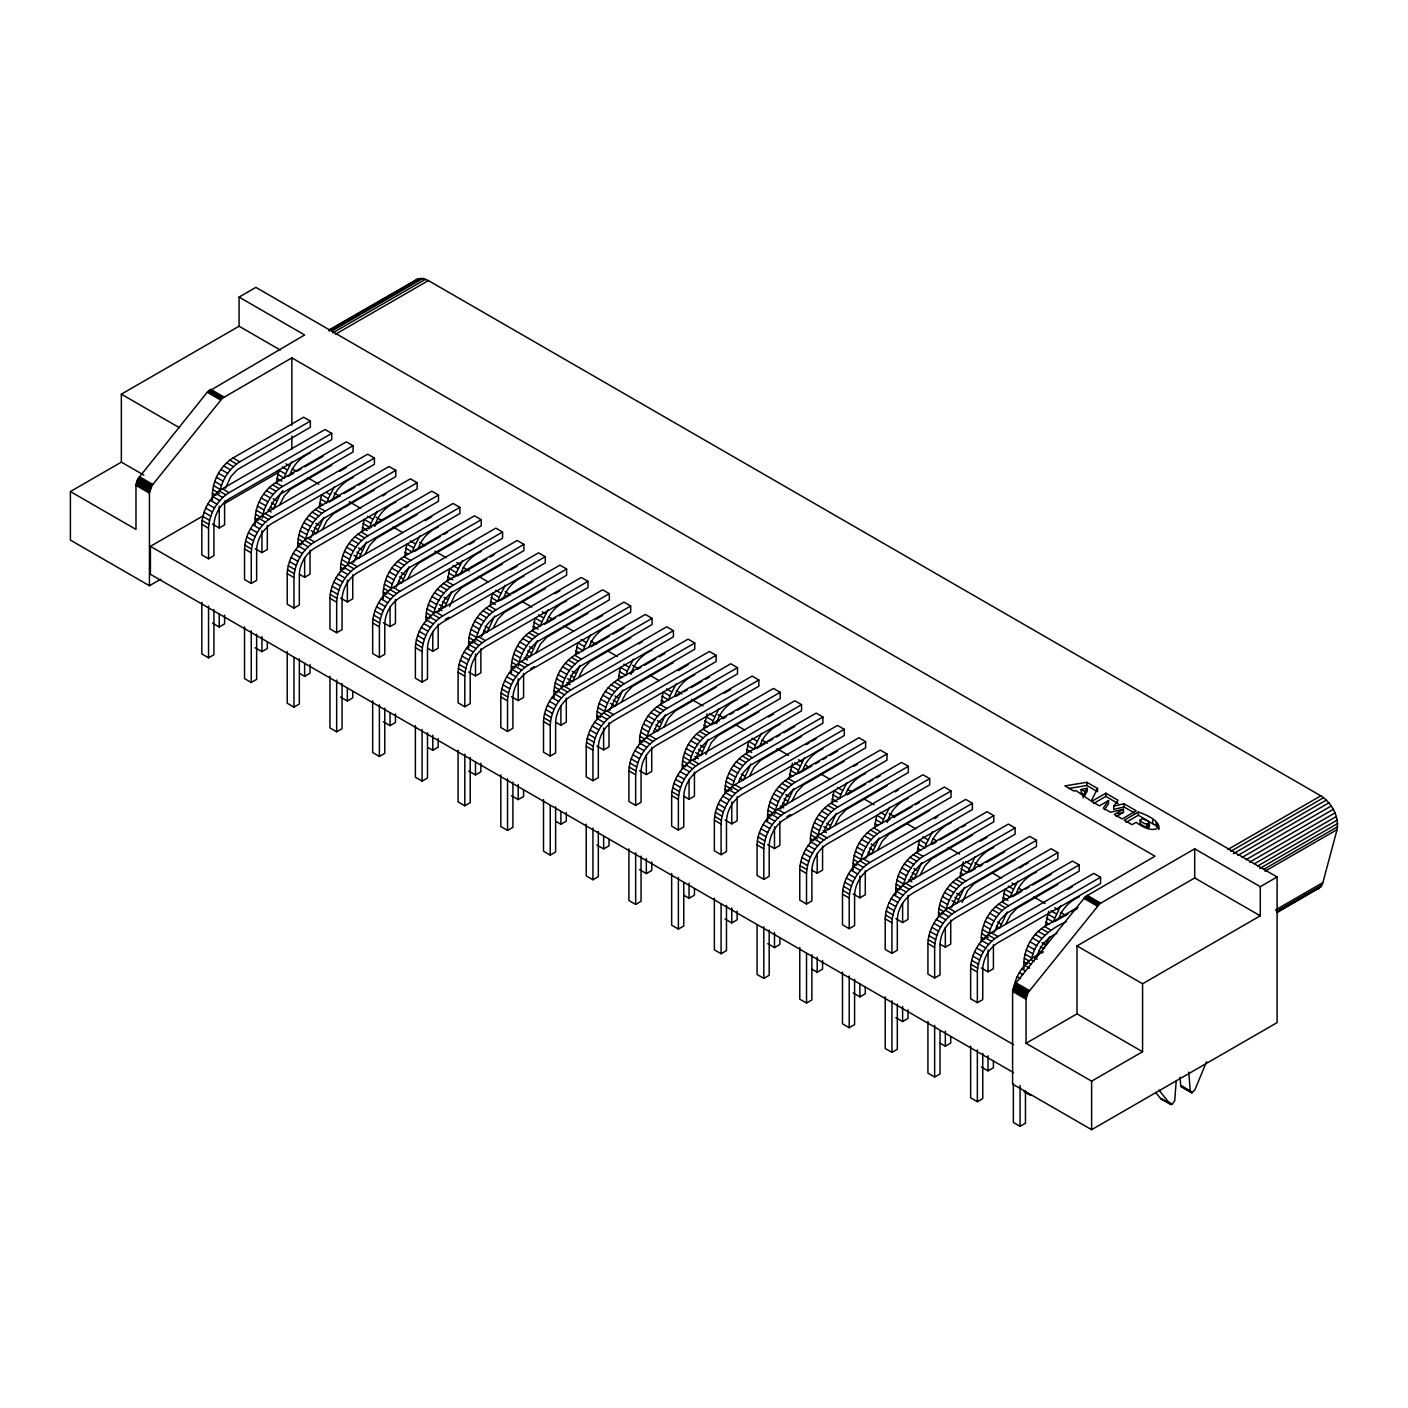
<?xml version="1.0" encoding="UTF-8"?>
<svg xmlns="http://www.w3.org/2000/svg" width="1408" height="1408" viewBox="0 0 1408 1408"><rect width="100%" height="100%" fill="white"/><g stroke="black" fill="none" stroke-linecap="round" stroke-linejoin="round"><path stroke-width="1.5" d="M1277.038 912.525L1320.616 887.058L1322.869 882.605L1337.072 829.629C1339.413 816.534 1331.704 802.859 1320.827 795.819L428.402 280.579L422.91 278.467L415.958 279.752M70.4 491.55L135.978 529.408L135.978 485.355L137.773 479.037L207.24 392.234L304.638 334.946L239.061 297.088L239.061 326.216L121.352 394.17L121.352 462.141L70.4 491.55L70.4 540.091L149.442 585.728L160.829 579.146M149.442 585.728L149.442 493.117L151.958 485.584L222.306 398.288L291.861 357.861L1155.018 856.205L1085.462 896.614L1015.133 983.928L1012.598 991.461L1012.598 1084.072L1091.622 1129.691L1277.109 1022.613L1277.109 876.973L255.886 287.373L239.061 297.088M1260.283 886.688L1260.283 915.816L1142.574 983.77L1142.574 1051.741L1091.622 1081.15L1026.045 1043.293L1026.045 999.222L1027.84 992.904L1099.789 903.69L1194.706 848.83L1260.283 886.688L1277.109 876.973M201.819 524.322C202.4 510.171 210.355 496.355 222.323 488.787L324.984 429.51L331.725 433.4L331.725 439.613L229.064 498.872C220.229 504.469 214.35 514.659 213.928 525.096L213.928 555.667L208.542 558.782L201.819 554.893L201.819 524.322L208.542 528.194L208.542 558.782M208.542 528.194C209.123 514.043 217.096 500.245 229.064 492.659L331.725 433.4M212.502 500.051C211.024 483.683 219.067 466.717 233.006 457.952L303.635 417.19L310.358 421.062L310.358 427.275L237.371 469.638L230.842 476.538L225.35 488.435M244.534 548.979C245.115 534.829 253.07 521.013 265.038 513.445L367.699 454.168L374.422 458.058L374.422 464.27L271.762 523.547C262.944 529.126 257.066 539.317 256.643 549.754L256.643 580.342L251.258 583.44L244.534 579.55L244.534 548.979L251.258 552.869L251.258 583.44M251.258 552.869C251.838 538.701 259.794 524.902 271.762 517.334L374.422 458.058M255.2 524.709C253.722 508.341 261.782 491.374 275.722 482.61L346.35 441.848L353.074 445.72L353.074 451.933L280.086 494.296L273.557 501.195L268.963 510.048M276.566 482.134L278.802 470.096L285.525 473.968L284.293 478.122L277.57 474.232M287.232 573.637C287.813 559.486 295.786 545.688 307.754 538.102L410.414 478.826L417.138 482.715L417.138 488.928L314.477 548.205C305.659 553.784 299.781 563.974 299.341 574.411L299.341 605L293.973 608.098L287.232 604.226L287.232 573.637L293.973 577.526L293.973 608.098M293.973 577.526C294.554 563.358 302.509 549.56 314.477 541.992L417.138 482.715M297.915 547.184C296.965 531.52 305.219 515.645 318.437 507.285L389.066 466.506L395.789 470.378L395.789 476.59L322.784 518.954L316.272 525.853L310.763 537.768M319.282 506.792L321.517 494.754L328.24 498.626L327.008 502.779L320.285 498.89M329.947 598.294C330.528 584.144 338.501 570.346 350.469 562.76L453.13 503.483L459.853 507.373L459.853 513.586L357.192 572.862C348.357 578.442 342.496 588.632 342.056 599.069L342.056 629.658L336.67 632.755L329.947 628.883L329.947 598.294L336.67 602.184L336.67 632.755M336.67 602.184C337.251 588.034 345.224 574.218 357.192 566.65L459.853 507.373M340.63 571.842C339.68 556.178 347.934 540.302 361.152 531.942L431.781 491.163L438.504 495.053L438.504 501.266L365.499 543.611L358.97 550.51L353.478 562.426M361.979 531.45L364.214 519.411L370.955 523.283L369.723 527.437L362.982 523.547M372.662 622.952C373.243 608.802 381.216 595.003 393.184 587.418L495.845 528.158L502.568 532.03L502.568 538.243L399.907 597.52C391.072 603.117 385.194 613.29 384.771 623.726L384.771 654.315L379.386 657.413L372.662 653.541L372.662 622.952L379.386 626.842L379.386 657.413M379.386 626.842C379.966 612.691 387.939 598.875 399.907 591.307L502.568 532.03M383.346 598.682C381.867 582.331 389.91 565.365 403.85 556.6L474.478 515.821L481.219 519.71L481.219 525.923L408.214 568.269L401.685 575.168L396.194 587.083M404.694 556.107L406.93 544.069L413.653 547.958L412.421 552.094L405.698 548.205M415.378 647.61C415.958 633.459 423.931 619.661 435.899 612.075L538.56 552.816L545.283 556.688L545.283 562.901L442.622 622.178C433.787 627.774 427.909 637.947 427.486 648.384L427.486 678.973L422.101 682.088L415.378 678.198L415.378 647.61L422.101 651.499L422.101 682.088M422.101 651.499C422.682 637.349 430.654 623.55 442.622 615.965L545.283 556.688M426.061 621.157C425.093 605.51 433.347 589.635 446.565 581.258L517.194 540.478L523.917 544.368L523.917 550.581L450.93 592.944L444.4 599.826L438.909 611.741M447.41 580.765L449.645 568.726L456.368 572.616L455.136 576.752L448.413 572.88M458.093 672.267C458.674 658.117 466.629 644.318 478.597 636.733L581.258 577.474L587.998 581.346L587.998 587.576L485.338 646.835C476.502 652.432 470.624 662.605 470.202 673.059L470.202 703.63L464.816 706.746L458.093 702.856L458.093 672.267L464.816 676.157L464.816 706.746M464.816 676.157C465.397 662.006 473.37 648.208 485.338 640.622L587.998 581.346M468.776 647.997C467.298 631.646 475.341 614.68 489.28 605.915L559.909 565.136L566.632 569.026L566.632 575.238L493.645 617.602L487.115 624.483L481.624 636.398M490.125 605.44L492.36 593.384L499.083 597.274L497.851 601.41L491.128 597.538M500.808 696.942C501.389 682.774 509.344 668.976 521.312 661.408L623.973 602.131L630.696 606.021L630.696 612.234L528.035 671.493C519.218 677.09 513.339 687.262 512.917 697.717L512.917 728.288L507.531 731.403L500.808 727.514L500.808 696.942L507.531 700.814L507.531 731.403M507.531 700.814C508.112 686.664 516.067 672.866 528.035 665.28L630.696 606.021M511.474 672.672C509.995 656.304 518.056 639.338 531.995 630.573L602.624 589.794L609.347 593.683L609.347 599.896L536.36 642.259L529.83 649.141L525.237 657.994M532.84 630.098L535.075 618.042L541.798 621.931L540.566 626.067L533.843 622.195M543.506 721.6C544.086 707.432 552.059 693.634 564.027 686.066L666.688 626.789L673.411 630.678L673.411 636.891L570.75 696.15C561.933 701.747 556.054 711.938 555.614 722.374L555.614 752.946L550.246 756.061L543.506 752.171L543.506 721.6L550.246 725.472L550.246 756.061M550.246 725.472C550.827 711.322 558.782 697.523 570.75 689.938L673.411 630.678M554.189 697.33C552.71 680.962 560.771 663.995 574.71 655.23L645.339 614.469L652.062 618.341L652.062 624.554L579.058 666.917L572.546 673.798L567.037 685.714M575.555 654.755L577.79 642.699L584.514 646.589L583.282 650.742L576.558 646.853M586.221 746.258C586.802 732.107 594.774 718.291 606.742 710.723L709.403 651.446L716.126 655.336L716.126 661.549L613.466 720.826C604.63 726.405 598.77 736.595 598.33 747.032L598.33 777.621L592.944 780.718L586.221 776.829L586.221 746.258L592.944 750.13L592.944 780.718M592.944 750.13C593.525 735.979 601.498 722.181 613.466 714.613L716.126 655.336M596.904 719.805C595.954 704.141 604.208 688.266 617.426 679.888L688.054 639.126L694.778 642.998L694.778 649.211L621.773 691.574L615.243 698.474L609.752 710.371M618.253 679.413L620.488 667.374L627.229 671.246L625.997 675.4L619.256 671.51M628.936 770.915C629.517 756.765 637.49 742.966 649.458 735.381L752.118 676.104L758.842 679.994L758.842 686.206L656.181 745.483C647.346 751.062 641.467 761.253 641.045 771.69L641.045 802.278L635.659 805.376L628.936 801.504L628.936 770.915L635.659 774.805L635.659 805.376M635.659 774.805C636.24 760.637 644.213 746.838 656.181 739.27L758.842 679.994M639.619 744.462C638.669 728.798 646.906 712.923 660.141 704.563L730.752 663.784L737.493 667.656L737.493 673.869L664.488 716.232L657.958 723.131L653.382 731.984M660.968 704.07L663.203 692.032L669.926 695.904L668.712 700.058L661.971 696.168M671.651 795.573C672.232 781.422 680.205 767.624 692.173 760.038L794.834 700.762L801.557 704.651L801.557 710.864L698.896 770.141C690.061 775.72 684.182 785.91 683.76 796.347L683.76 826.936L678.374 830.034L671.651 826.162L671.651 795.573L678.374 799.462L678.374 830.034M678.374 799.462C678.955 785.294 686.928 771.496 698.896 763.928L801.557 704.651M682.334 769.12C681.366 753.456 689.621 737.581 702.838 729.221L773.467 688.442L780.19 692.331L780.19 698.544L707.203 740.89L700.674 747.789L695.182 759.704M703.683 728.728L707.045 713.926M714.366 820.23C714.947 806.08 722.902 792.282 734.87 784.696L837.531 725.437L844.272 729.309L844.272 735.522L741.611 794.798C732.776 800.395 726.898 810.568 726.475 821.005L726.475 851.594L721.09 854.691L714.366 850.819L714.366 820.23L721.09 824.12L721.09 854.691M721.09 824.12C721.67 809.97 729.643 796.154 741.611 788.586L844.272 729.309M725.05 793.778C724.082 778.114 732.336 762.238 745.554 753.878L816.182 713.099L822.906 716.989L822.906 723.202L749.918 765.547L743.389 772.446L738.795 781.299M746.398 753.386L748.634 741.347L755.357 745.237L754.125 749.373L747.402 745.483M757.082 844.888C757.662 830.738 765.618 816.939 777.586 809.354L880.246 750.094L886.97 753.966L886.97 760.179L784.309 819.456C775.491 825.053 769.613 835.226 769.19 845.662L769.19 876.251L763.805 879.366L757.082 875.477L757.082 844.888L763.805 848.778L763.805 879.366M763.805 848.778C764.386 834.627 772.341 820.829 784.309 813.243L886.97 753.966M767.747 820.618C766.269 804.267 774.33 787.301 788.269 778.536L858.898 737.757L865.621 741.646L865.621 747.859L792.634 790.222L786.104 797.104L780.595 809.019M789.114 778.043L792.475 763.242M799.779 869.546C800.36 855.395 808.333 841.597 820.301 834.011L922.962 774.752L929.685 778.624L929.685 784.837L827.024 844.114C818.206 849.71 812.328 859.883 811.888 870.338L811.888 900.909L806.52 904.024L799.779 900.134L799.779 869.546L806.52 873.435L806.52 904.024M806.52 873.435C807.101 859.285 815.056 845.486 827.024 837.901L929.685 778.624M810.462 843.093C809.512 827.446 817.766 811.571 830.984 803.194L901.613 762.414L908.336 766.304L908.336 772.517L835.331 814.88L828.819 821.762L824.226 830.614M831.829 802.718L834.064 790.662L840.787 794.552L839.555 798.688L832.832 794.816M842.494 894.221C843.075 880.053 851.048 866.254 863.016 858.686L965.677 799.41L972.4 803.299L972.4 809.512L869.739 868.771C860.904 874.368 855.043 884.541 854.603 894.995L854.603 925.566L849.218 928.682L842.494 924.792L842.494 894.221L849.218 898.093L849.218 928.682M849.218 898.093C849.798 883.942 857.771 870.144 869.739 862.558L972.4 803.299M853.178 869.933C851.699 853.582 859.742 836.616 873.699 827.851L944.328 787.072L951.051 790.962L951.051 797.174L878.046 839.538L871.517 846.419L866.026 858.334M874.526 827.376L876.762 815.32L883.502 819.21L882.27 823.346L875.53 819.474M885.21 918.878C885.79 904.71 893.763 890.912 905.731 883.344L1008.392 824.067L1015.115 827.957L1015.115 834.17L912.454 893.429C903.619 899.026 897.741 909.216 897.318 919.653L897.318 950.224L891.933 953.339L885.21 949.45L885.21 918.878L891.933 922.75L891.933 953.339M891.933 922.75C892.514 908.6 900.486 894.802 912.454 887.216L1015.115 827.957M895.893 894.608C894.414 878.24 902.458 861.274 916.414 852.509L987.026 811.73L993.766 815.619L993.766 821.832L920.762 864.195L914.232 871.077L909.656 879.93M917.242 852.034L919.477 839.978L926.218 843.867L924.986 848.021L918.245 844.131M927.925 943.536C928.506 929.386 936.478 915.57 948.446 908.002L1051.107 848.725L1057.83 852.614L1057.83 858.827L955.17 918.104C946.334 923.683 940.456 933.874 940.034 944.31L940.034 974.899L934.648 977.997L927.925 974.107L927.925 943.536L934.648 947.408L934.648 977.997M934.648 947.408C935.229 933.258 943.202 919.459 955.17 911.874L1057.83 852.614M938.608 917.083C937.64 901.419 945.894 885.544 959.112 877.166L1029.741 836.405L1036.464 840.277L1036.464 846.49L963.477 888.853L956.947 895.752L951.456 907.65M959.957 876.691L963.318 861.89M970.64 968.194C971.221 954.043 979.176 940.245 991.144 932.659L1093.805 873.382L1100.546 877.272L1100.546 883.485L997.885 942.762C989.05 948.341 983.171 958.531 982.749 968.968L982.749 999.557L977.363 1002.654L970.64 998.782L970.64 968.194L977.363 972.083L977.363 1002.654M977.363 972.083C977.944 957.915 985.917 944.117 997.885 936.549L1100.546 877.272M981.323 941.741C980.355 926.077 988.61 910.202 1001.827 901.842L1072.456 861.062L1079.179 864.934L1079.179 871.147L1006.192 913.51L999.662 920.41L994.171 932.307M1002.672 901.349L1004.907 889.31L1011.63 893.182L1010.398 897.336L1003.675 893.446M1024.021 968.581C1022.542 952.23 1030.603 935.264 1044.542 926.499L1078 907.174M1045.387 926.006L1048.749 911.205M1176.19 1081.045L1174.73 1100.616L1172.266 1104.224L1170.154 1104.083L1158.89 1089.968M262.187 518.179C264.158 505.49 271.462 493.363 282.445 486.499L353.074 445.72M518.461 666.142C520.432 653.435 527.736 641.326 538.718 634.462L609.347 593.683M774.734 814.106C776.706 801.398 784.01 789.272 794.992 782.426L865.621 741.646M1013.602 988.997C1015.872 972.294 1028.069 958.338 1043.363 951.826M1149.192 823.099C1151.586 830.843 1141.73 825.581 1140.11 823.24L1140.11 820.037L1142.205 818.822C1156.373 823.117 1145.285 827.27 1140.11 820.037M310.358 421.062L239.73 461.842C229.856 467.931 223.15 478.368 220.229 489.474L213.506 485.584M280.245 494.067L273.61 508.939L270.248 507.003M395.789 470.378L325.16 511.157C315.286 517.246 308.563 527.701 305.642 538.789L298.918 534.917M323.787 517.458L316.325 533.597L311.274 530.693M438.504 495.053L367.875 535.814C358.002 541.904 351.278 552.358 348.357 563.446L341.634 559.574M366.485 542.115L359.04 558.254L353.989 555.35M374.827 526.398C377.414 515.504 385.616 506.669 395.789 502.234M481.219 519.71L410.59 560.49C400.699 566.579 393.994 577.016 391.072 588.122L384.349 584.232M409.2 566.773L401.755 582.912L398.394 580.976M523.917 544.368L453.306 585.147C443.414 591.237 436.709 601.674 433.787 612.779L427.064 608.89M451.915 591.43L444.47 607.587L439.419 604.666M449.574 606.549L455.083 594.634L461.613 587.734L502.568 563.886M566.632 569.026L496.003 609.805C486.13 615.894 479.424 626.331 476.502 637.437L469.779 633.547M494.63 616.088L487.168 632.245L483.806 630.291M537.346 640.746L529.883 656.902L526.522 654.966M652.062 618.341L581.434 659.12C571.56 665.21 564.837 675.646 561.915 686.752L555.192 682.862M580.061 665.421L572.598 681.56L567.547 678.638M694.778 642.998L624.149 683.778C614.275 689.867 607.552 700.304 604.63 711.41L597.907 707.538M622.758 690.078L615.314 706.218L610.262 703.314M631.101 674.362C633.688 663.467 641.89 654.614 652.062 650.197M737.493 667.656L666.864 708.435C656.973 714.525 650.267 724.979 647.346 736.067L640.622 732.195M665.474 714.736L658.029 730.875L654.667 728.939M780.19 692.331L709.579 733.093C699.688 739.182 692.982 749.637 690.061 760.725L683.338 756.853M708.189 739.394L700.744 755.533L695.693 752.629M718.872 708.558L711.41 724.715L704.686 720.826M705.848 754.512L711.357 742.597L717.886 735.698L758.842 711.832M716.531 723.677C719.118 712.782 727.302 703.93 737.493 699.512M822.906 716.989L752.277 757.75C742.403 763.858 735.698 774.294 732.776 785.4L726.053 781.51M750.904 764.051L743.442 780.19L740.08 778.254M793.619 788.709L786.157 804.866L782.795 802.912M804.285 757.891L796.84 774.03L790.117 770.158M908.336 766.304L837.707 807.083C827.834 813.173 821.11 823.61 818.189 834.715L811.466 830.826M836.334 813.366L828.872 829.523L823.821 826.602M951.051 790.962L880.422 831.741C870.549 837.83 863.826 848.267 860.904 859.373L854.181 855.483M879.032 838.024L871.587 854.181L868.226 852.227M887.374 822.325C889.962 811.413 898.163 802.578 908.336 798.142M993.766 815.619L923.138 856.398C913.246 862.488 906.541 872.925 903.619 884.03L896.896 880.141M921.747 862.682L914.302 878.838L910.941 876.902M1036.464 840.277L965.853 881.056C955.962 887.146 949.256 897.582 946.334 908.688L939.611 904.816M964.462 887.357L957.018 903.496L951.966 900.592M975.146 856.522L967.683 872.678L960.96 868.789M962.122 902.458L967.63 890.542L974.16 883.661L1015.115 859.795M1079.179 864.934L1008.55 905.714C998.677 911.803 991.971 922.258 989.05 933.346L982.326 929.474M1007.178 912.014L999.715 928.154L996.354 926.218M1066.138 921.8C1050.421 928.576 1035.602 940.562 1031.765 958.003L1025.024 954.131M1036.869 956.982C1039.403 946.51 1047.024 937.728 1056.845 933.363M1060.558 905.837L1053.114 921.994L1046.39 918.104M285.525 473.968L291.738 461.965M290.312 474.021C293.533 464.411 301.206 456.984 310.358 452.918M279.646 504.856L284.222 496.003L290.752 489.104L331.725 465.238M328.24 498.626L334.453 486.622M333.027 498.678C336.248 489.069 343.922 481.659 353.074 477.576M322.362 529.514L326.938 520.661L333.467 513.762L374.422 489.896M370.955 523.283L377.168 511.298M365.059 554.171L369.653 545.318L376.182 538.419L417.138 514.554M413.653 547.958L419.883 535.955M418.458 548.011C421.661 538.402 429.352 530.974 438.504 526.891M407.774 578.829L412.368 569.976L418.898 563.077L459.853 539.211M456.368 572.616L462.598 560.613M461.173 572.669C464.376 563.059 472.067 555.632 481.219 551.549M499.083 597.274L505.314 585.27M503.888 597.326C507.091 587.717 514.765 580.29 523.917 576.206M493.205 628.144L497.798 619.291L504.328 612.41L545.283 588.544M541.798 621.931L548.011 609.928M546.586 621.984C549.806 612.374 557.48 604.947 566.632 600.864M535.92 652.802L540.496 643.949L547.026 637.067L587.998 613.202M584.514 646.589L590.726 634.586M589.301 646.642C592.522 637.032 600.195 629.605 609.347 625.522M578.635 677.459L583.211 668.606L589.741 661.725L630.696 637.859M627.229 671.246L633.442 659.243M621.333 702.134L625.926 693.264L632.456 686.382L673.411 662.517M669.926 695.904L676.157 683.901M674.731 695.957C677.934 686.347 685.626 678.938 694.778 674.854M664.048 726.792L668.642 717.939L675.171 711.04L716.126 687.174M755.357 745.237L761.587 733.234M760.162 745.29C763.365 735.662 771.038 728.253 780.19 724.17M749.478 776.107L754.072 767.254L760.602 760.355L801.557 736.49M802.859 769.947C806.08 760.338 813.754 752.91 822.906 748.827M792.194 800.765L796.77 791.912L803.299 785.013L844.272 761.165M840.787 794.552L847 782.549M845.574 794.605C848.795 784.995 856.469 777.568 865.621 773.485M834.909 825.422L839.485 816.57L846.014 809.688L886.97 785.822M883.502 819.21L889.715 807.206M877.606 850.08L882.2 841.227L888.73 834.346L929.685 810.48M926.218 843.867L932.43 831.864M931.005 843.92C934.208 834.31 941.899 826.883 951.051 822.8M920.322 874.738L924.915 865.885L931.445 859.003L972.4 835.138M973.72 868.578C976.923 858.968 984.614 851.541 993.766 847.458M1011.63 893.182L1017.861 881.179M1016.435 893.235C1019.638 883.626 1027.312 876.216 1036.464 872.133M1005.752 924.07L1010.346 915.218L1016.875 908.318L1057.83 884.453M1049.893 936.672L1043.662 948.675L1040.301 946.722M1059.133 917.893C1062.354 908.283 1070.027 900.874 1079.179 896.79M1206.586 1061.667L1194.899 1089.792L1191.978 1092.696L1190.253 1091.165L1188.757 1072.122M1097.518 788.445L1091.218 801.117L1075.958 790.574L1073.758 791.032L1064.888 785.91L1086.853 782.285L1097.518 788.445L1097.518 791.648L1086.853 785.488L1068.883 788.462M1085.005 794.886L1085.005 791.683L1087.134 788.234L1081.186 789.483L1081.186 792.686L1085.005 794.886L1087.134 791.437L1087.134 788.234M1104.347 809.794L1108.554 803.792L1108.554 800.589L1103.291 808.086L1110.507 812.24L1123.478 809.213L1123.478 812.416L1116.174 816.622M1134.496 812.997L1123.971 806.925L1113.71 809.424L1113.71 806.221L1118.075 800.307L1105.79 793.214L1091.675 801.381L1099.437 805.851L1108.554 800.589M281.072 492.8L282.902 490.442M1148.981 826.848L1148.91 822.712M1183.6 1086.536L1180.854 1086.43L1179.974 1077.155M368.614 528.88L371.818 526.75M678.286 670.683L688.054 664.752M806.414 744.656L809.618 742.509M934.56 818.646L937.763 816.499M1019.973 867.962L1023.194 865.814M328.698 330.141L418.018 278.731M328.891 330.616L414.269 281.336M329.296 330.88L420.358 278.309M331.848 331.038L422.91 278.467M332.675 332.904L425.621 279.242M335.456 334.242L428.402 280.579M1013.566 1072.632L150.41 574.288L150.41 546.339L203.35 515.75M224.154 503.747L278.995 472.085M288.235 476.362L293.744 473.176M297.422 471.064L301.101 468.934M304.779 466.822L323.154 456.21M212.502 524.075L219.226 527.965L224.594 524.85L224.594 500.826M339.786 471.258L346.35 467.474M329.12 502.093L340.138 495.722M343.816 493.592L354.834 487.238M358.512 485.109L365.869 480.867M255.2 548.733L261.941 552.622L267.309 549.507L267.309 525.483M382.501 495.915L385.774 494.032M373.666 525.677L401.227 509.766M404.906 507.654L408.584 505.525M299.605 574.358L304.638 577.28L310.024 574.165L310.024 550.141M212.502 623.11L219.226 626.982L224.594 623.885L224.594 615.261M425.216 520.573L431.781 516.789M201.819 602.237L201.819 653.928L208.542 657.818L213.928 654.702L213.928 609.488M414.533 551.408L440.264 536.554M443.942 534.424L447.621 532.312M340.63 598.048L347.354 601.938L352.739 598.822L352.739 574.798M255.2 647.768L261.941 651.64L267.309 648.542L267.309 642.083M469.568 544.298L474.478 541.446M244.534 626.894L244.534 678.586L251.258 682.475L256.643 679.36L256.643 634.146M457.248 576.066L486.658 559.082M490.336 556.97L493.997 554.84M383.346 622.706L390.069 626.595L395.454 623.498L395.454 599.456M299.605 673.394L304.638 676.298L310.024 673.2L310.024 664.594M510.646 569.906L517.194 566.104M445.245 619.397L448.835 617.32M287.232 651.57L287.232 703.243L293.973 707.133L299.341 704.018L299.341 658.803M499.963 600.723L509.15 595.426M512.829 593.296L533.034 581.627M427.733 648.349L432.784 651.253L438.17 648.155L438.17 624.114M340.63 697.083L347.354 700.973L352.739 697.858L352.739 691.398M554.998 593.613L559.909 590.779M329.947 676.227L329.947 727.901L336.67 731.79L342.056 728.675L342.056 683.461M544.509 624.325L555.544 617.954M559.205 615.842L579.427 604.155M468.776 672.038L475.499 675.91L480.867 672.813L480.867 648.789M383.346 721.741L390.069 725.63L395.454 722.515L395.454 713.909M596.059 619.221L602.624 615.437M530.675 668.712L534.266 666.653M372.662 700.885L372.662 752.558L379.386 756.448L384.771 753.35L384.771 708.118M590.902 646.853L609.277 636.258M612.955 634.128L623.973 627.757M511.474 696.696L518.214 700.568L523.582 697.47L523.582 673.446M427.733 747.366L432.784 750.288L438.17 747.173L438.17 738.566M638.774 643.878L642.048 641.978M415.378 725.542L415.378 777.234L422.101 781.106L427.486 778.008L427.486 732.776M629.939 673.64L633.618 671.528M637.278 669.398L640.957 667.269M644.635 665.157L655.67 658.786M659.331 656.674L664.858 653.488M555.878 722.322L560.912 725.243L566.298 722.128L566.298 698.104M468.776 771.056L475.499 774.946L480.867 771.83L480.867 763.224M458.093 750.2L458.093 801.891L464.816 805.763L470.202 802.666L470.202 757.434M676.315 696.186L679.994 694.056M683.672 691.926L687.35 689.814M691.029 687.685L702.046 681.331M705.725 679.202L709.403 677.09M596.904 746.011L603.627 749.901L609.013 746.786L609.013 722.762M511.474 795.714L518.214 799.603L523.582 796.506L523.582 790.029M724.205 693.194L730.752 689.41M500.808 774.858L500.808 826.549L507.531 830.421L512.917 827.323L512.917 782.091M713.522 724.029L719.03 720.843M722.709 718.714L726.387 716.602M730.066 714.472L733.744 712.342M737.405 710.23L748.44 703.859M639.619 770.669L646.342 774.558L651.728 771.443L651.728 747.419M555.878 821.357L560.912 824.261L566.298 821.163L566.298 812.539M768.557 716.918L773.467 714.067M543.506 799.515L543.506 851.206L550.246 855.096L555.614 851.981L555.614 806.749M756.237 748.686L765.424 743.371M769.102 741.259L772.781 739.13M776.442 737.018L780.12 734.888M783.798 732.758L794.834 726.405M684.006 796.294L689.058 799.216L694.443 796.101L694.443 772.077M596.904 845.046L603.627 848.918L609.013 845.821L609.013 839.362M811.272 741.576L816.182 738.725M586.221 824.173L586.221 875.864L592.944 879.754L598.33 876.638L598.33 831.424M798.952 773.344L811.818 765.917M815.478 763.787L819.157 761.675M822.835 759.546L826.514 757.434M830.192 755.304L837.531 751.062M725.05 819.984L731.773 823.874L737.141 820.776L737.141 796.734M639.619 869.704L646.342 873.576L651.728 870.478L651.728 861.854M853.97 766.234L857.261 764.333M786.949 816.675L790.539 814.598M628.936 848.848L628.936 900.522L635.659 904.411L641.045 901.296L641.045 856.082M847.176 794.816L865.55 784.203M869.229 782.091L872.907 779.962M876.568 777.85L880.246 775.72M767.747 844.659L774.488 848.531L779.856 845.434L779.856 821.392M684.006 895.33L689.058 898.251L694.443 895.136L694.443 888.677M895.048 791.842L898.322 789.941M671.651 873.506L671.651 925.179L678.374 929.069L683.76 925.954L683.76 882.886M886.213 821.603L889.891 819.474M893.552 817.362L911.944 806.749M915.605 804.619L919.283 802.507M812.152 870.285L817.186 873.189L822.571 870.091L822.571 846.05M725.05 919.019L731.773 922.909L737.141 919.794L737.141 911.187M714.366 898.163L714.366 949.837L721.09 953.726L726.475 950.629L726.475 905.397M932.589 844.131L936.267 842.019M939.946 839.89L958.32 829.277M961.998 827.165L965.677 825.035M853.178 893.974L859.901 897.846L865.286 894.749L865.286 870.725M767.747 943.677L774.488 947.566L779.856 944.451L779.856 937.992M980.478 841.157L987.026 837.373M757.082 924.968L757.082 974.512L763.805 978.384L769.19 975.286L769.19 930.054M969.795 871.974L975.304 868.789M978.982 866.677L982.661 864.547M986.339 862.435L1004.714 851.822M1093.435 803.563L1105.79 796.418L1118.075 803.51M895.893 918.632L902.616 922.522L908.002 919.406L908.002 895.382M812.152 969.302L817.186 972.224L822.571 969.109L822.571 960.502M1024.83 864.864L1028.104 862.981M1123.478 809.213L1114.362 814.475L1122.123 818.963L1136.256 810.797L1123.971 803.722L1113.71 806.221M799.779 947.478L799.779 999.17L806.52 1003.042L811.888 999.944L811.888 954.712M1138.368 812.029L1124.235 820.178L1132.05 824.683L1136.168 822.307C1156.936 838.534 1172.23 823.61 1138.368 812.029L1138.368 815.232L1156.126 825.757L1158.714 828.766M1126.013 822.36L1138.368 815.232M1012.51 896.632L1021.698 891.334M1025.376 889.205L1029.054 887.093M1032.715 884.963L1051.107 874.35M940.28 944.258L945.331 947.179L950.717 944.064L950.717 920.04M853.178 992.992L859.901 996.882L865.286 993.784L865.286 987.307M1067.546 889.522L1072.456 886.688M842.494 972.136L842.494 1023.827L849.218 1027.699L854.603 1024.602L854.603 979.37M1055.226 921.307L1068.091 913.88M1071.752 911.75L1077.278 908.565M981.323 967.947L988.046 971.837L993.414 968.722L993.414 944.698M895.893 1017.667L902.616 1021.539L908.002 1018.442L908.002 1009.818M1227.882 849.482L1320.827 795.819M1230.662 851.365L1323.608 797.702M1233.373 853.723L1326.318 800.061M885.21 996.794L885.21 1048.485L891.933 1052.374L897.318 1049.259L897.318 1004.027M1142.574 1051.741L1076.997 1013.866L1076.997 945.912L1194.706 877.958L1260.283 915.816M1237.826 855.413L1328.888 802.842M1242.067 857.437L1331.229 805.974M1246.01 859.742L1333.27 809.354M1249.618 862.189L1334.978 812.909M1254.722 863.614L1336.28 816.517M940.28 1043.293L945.331 1046.197L950.717 1043.099L950.717 1036.64M1257.502 866.096L1337.178 820.09M1259.826 868.437L1337.6 823.539M1263.592 869.458L1337.565 826.742M1264.982 871.253L1337.072 829.629M927.925 1021.451L927.925 1073.142L934.648 1077.032L940.034 1073.917L940.034 1030.85M1026.045 1043.293L1076.997 1013.866M981.323 1066.982L988.046 1070.854L993.414 1067.757L993.414 1061.298M1275.454 909.99L1322.869 882.605M1276.422 911.346L1321.954 885.051M1280.418 909.621L1291.805 903.038M1297.49 899.765L1301.274 897.565M1305.075 895.382L1308.877 893.182M1276.986 912.261L1320.616 887.058M970.64 1046.109L970.64 1097.8L977.363 1101.69L982.749 1098.574L982.749 1053.36M1013.355 1083.702L1013.355 1122.458L1020.078 1126.347L1025.464 1123.232L1025.464 1090.936M1318.909 888.571L1314.562 889.909M1155.546 1092.256L1160.79 1098.768L1171.843 1104.418M1117.917 813.718L1123.478 812.416M1081.186 789.483L1085.005 791.683M239.061 326.216L280.28 350.011M210.602 389.242L224.048 397.021M1087.205 895.347L1100.669 903.126M209.722 389.822L223.168 397.584M1086.325 895.928L1099.789 903.69M208.859 390.509L222.306 398.288M1085.462 896.614L1098.926 904.394M208.032 391.318L221.478 399.098M1084.635 897.424L1098.082 905.203M207.24 392.234L220.686 399.995M1083.843 898.339L1097.307 906.101M285.93 463.848L289.291 465.802M456.79 562.496L460.152 564.432M542.203 611.811L545.565 613.747M798.477 759.774L801.838 761.71M1012.035 883.062L1015.414 885.016M1054.75 907.738L1058.112 909.674M292.266 468.811L296.067 471.011M307.472 477.594L318.877 484.194M334.083 492.976L339.786 496.267M349.307 501.741L360.712 508.341M375.918 517.123L381.621 520.414M393.026 526.997L402.53 532.488M419.637 542.362L425.357 545.653M434.861 551.144L446.266 557.726M463.373 567.618L469.075 570.909M478.579 576.382L488.083 581.874M505.208 591.765L510.91 595.056M522.315 601.638L531.819 607.13M548.926 617.003L552.728 619.203M564.133 625.786L573.637 631.277M590.762 641.15L596.464 644.442M607.869 651.024L617.373 656.515M632.579 665.298L638.282 668.589M649.686 675.189L659.19 680.662M676.315 690.554L682.018 693.845M691.522 699.336L702.926 705.918M718.133 714.701L723.835 717.992M735.24 724.574L744.762 730.066M761.869 739.939L767.571 743.23M777.075 748.722L788.48 755.304M805.587 765.195L809.389 767.378M820.811 773.978L830.315 779.451M847.422 789.342L851.224 791.525M864.53 799.216L874.034 804.707M889.24 813.49L894.96 816.781M906.365 823.363L915.869 828.854M932.976 838.728L936.778 840.928M948.182 847.51L959.587 854.093M974.811 862.875L980.514 866.166M991.918 872.766L1001.422 878.24M1018.53 888.131L1022.331 890.331M1033.736 896.914L1045.141 903.496M1060.365 912.278L1066.067 915.57M282.163 466.91L287.214 469.832M326.55 492.554L329.912 494.49M367.594 516.243L372.627 519.147M410.291 540.901L415.342 543.805M453.006 565.558L458.058 568.462M495.722 590.216L500.773 593.138M538.437 614.874L543.488 617.795M581.152 639.531L586.186 642.453M623.867 664.189L628.901 667.11M666.565 688.864L671.616 691.768M709.28 713.522L714.331 716.426M751.995 738.179L757.046 741.083M794.71 762.837L799.762 765.741M837.426 787.494L842.459 790.398M880.141 812.152L885.174 815.074M922.838 836.81L927.89 839.731M965.554 861.467L970.605 864.389M1008.269 886.125L1013.32 889.046M1050.984 910.8L1056.035 913.704M705.918 716.69L712.642 720.562M791.349 766.005L798.072 769.894M962.192 864.635L968.915 868.525M1047.622 913.968L1054.346 917.84M276.813 478.28L281.864 481.202M319.528 502.938L322.89 504.891M362.243 527.595L367.277 530.517M404.958 552.253L408.32 554.206M447.656 576.928L452.707 579.832M490.371 601.586L495.422 604.49M533.086 626.243L538.138 629.147M575.802 650.901L579.163 652.837M618.517 675.558L621.878 677.494M661.232 700.216L664.594 702.17M703.93 724.874L707.309 726.827M746.645 749.531L751.696 752.453M789.36 774.206L792.722 776.142M832.075 798.864L837.126 801.768M874.79 823.522L878.152 825.458M917.506 848.179L920.867 850.115M960.203 872.837L963.582 874.773M1002.918 897.494L1007.97 900.416M1045.634 922.152L1048.995 924.106M233.006 457.952L239.73 461.842M275.722 482.61L282.445 486.499M318.437 507.285L325.16 511.157M361.152 531.942L367.875 535.814M403.85 556.6L410.59 560.49M446.565 581.258L453.306 585.147M489.28 605.915L496.003 609.805M531.995 630.573L538.718 634.462M574.71 655.23L581.434 659.12M617.426 679.888L624.149 683.778M660.141 704.563L666.864 708.435M702.838 729.221L709.579 733.093M745.554 753.878L752.277 757.75M788.269 778.536L794.992 782.426M830.984 803.194L837.707 807.083M873.699 827.851L880.422 831.741M916.414 852.509L923.138 856.398M959.112 877.166L965.853 881.056M1001.827 901.842L1008.55 905.714M1044.542 926.499L1051.266 930.371M121.352 394.17L179.432 427.715M1076.997 945.912L1142.574 983.77M229.803 460.099L236.526 463.989M272.518 484.757L279.242 488.646M315.216 509.414L321.957 513.304M357.931 534.09L364.654 537.962M400.646 558.747L407.37 562.619M443.362 583.405L450.085 587.277M486.077 608.062L492.8 611.952M528.792 632.72L535.515 636.61M571.49 657.378L578.23 661.267M614.205 682.035L620.928 685.925M656.92 706.693L663.643 710.582M699.635 731.368L706.358 735.24M742.35 756.026L749.074 759.898M785.066 780.683L791.789 784.555M827.763 805.341L834.504 809.23M870.478 829.998L877.219 833.888M913.194 854.656L919.917 858.546M955.909 879.314L962.632 883.203M998.624 903.971L1005.347 907.861M1041.339 928.629L1048.062 932.518M226.67 462.774L233.394 466.664M269.386 487.432L276.109 491.322M312.101 512.09L318.824 515.979M354.798 536.765L361.539 540.637M397.514 561.422L404.237 565.294M440.229 586.08L446.952 589.952M482.944 610.738L489.667 614.627M525.659 635.395L532.382 639.285M568.374 660.053L575.098 663.942M611.072 684.71L617.813 688.6M653.787 709.368L660.51 713.258M696.502 734.043L703.226 737.915M739.218 758.701L745.941 762.573M781.933 783.358L788.656 787.23M824.648 808.016L831.371 811.906M867.346 832.674L874.086 836.563M910.061 857.331L916.784 861.221M952.776 881.989L959.499 885.878M995.491 906.646L1002.214 910.536M1038.206 931.304L1044.93 935.194M223.696 465.925L230.419 469.797M266.411 490.582L273.134 494.454M309.126 515.24L315.85 519.112M351.824 539.898L358.565 543.787M394.539 564.555L401.262 568.445M437.254 589.213L443.978 593.102M479.97 613.87L486.693 617.76M522.685 638.528L529.408 642.418M565.4 663.203L572.123 667.075M608.098 687.861L614.838 691.733M650.813 712.518L657.536 716.39M693.528 737.176L700.251 741.066M736.243 761.834L742.966 765.723M778.958 786.491L785.682 790.381M821.674 811.149L828.397 815.038M864.371 835.806L871.112 839.696M907.086 860.482L913.81 864.354M949.802 885.139L956.525 889.011M992.517 909.797L999.24 913.669M1035.232 934.454L1041.955 938.344M273.17 498.714L276.531 500.65M315.885 523.371L319.246 525.307M358.582 548.029L361.962 549.982M401.298 572.686L404.659 574.64M444.013 597.344L447.374 599.298M529.443 646.677L532.805 648.613M572.158 671.334L575.52 673.27M614.856 695.992L618.235 697.928M657.571 720.65L660.933 722.586M700.286 745.307L703.648 747.261M785.717 794.622L789.078 796.576M871.13 843.955L874.509 845.891M913.845 868.613L917.206 870.549M956.56 893.27L959.922 895.206M1041.99 942.586L1045.352 944.522M220.95 469.445L227.674 473.334M263.666 494.102L270.389 497.992M306.381 518.76L313.104 522.65M349.096 543.418L355.819 547.307M391.794 568.075L398.534 571.965M434.509 592.75L441.232 596.622M477.224 617.408L483.947 621.28M519.939 642.066L526.662 645.938M562.654 666.723L569.378 670.613M605.37 691.381L612.093 695.27M648.067 716.038L654.808 719.928M690.782 740.696L697.506 744.586M733.498 765.354L740.221 769.243M776.213 790.029L782.936 793.901M818.928 814.686L825.651 818.558M861.643 839.344L868.366 843.216M904.341 864.002L911.082 867.891M947.056 888.659L953.779 892.549M989.771 913.317L996.494 917.206M1032.486 937.974L1039.21 941.864M271.48 502.85L274.842 504.803M314.195 527.507L317.557 529.461M356.91 552.182L360.272 554.118M399.626 576.84L402.987 578.776M442.341 601.498L445.702 603.434M485.038 626.155L488.4 628.091M527.754 650.813L531.115 652.749M570.469 675.47L573.83 677.406M613.184 700.128L616.546 702.082M655.899 724.786L659.261 726.739M698.614 749.443L701.976 751.397M741.312 774.118L744.674 776.054M784.027 798.776L787.389 800.712M826.742 823.434L830.104 825.37M869.458 848.091L872.819 850.027M912.173 872.749L915.534 874.685M954.888 897.406L958.25 899.36M997.586 922.064L1000.947 924.018M218.504 473.264L225.227 477.154M261.219 497.939L267.942 501.811M303.934 522.597L310.658 526.469M346.632 547.254L353.373 551.126M389.347 571.912L396.07 575.802M432.062 596.57L438.786 600.459M474.778 621.227L481.501 625.117M517.493 645.885L524.216 649.774M560.208 670.542L566.931 674.432M602.906 695.218L609.646 699.09M645.621 719.875L652.344 723.747M688.336 744.533L695.059 748.405M731.051 769.19L737.774 773.08M773.766 793.848L780.49 797.738M816.482 818.506L823.205 822.395M859.179 843.163L865.92 847.053M901.894 867.821L908.618 871.71M944.61 892.496L951.333 896.368M987.325 917.154L994.048 921.026M1030.04 941.811L1036.763 945.683M1039.069 950.875L1042.43 952.811M216.41 477.312L223.133 481.184M259.125 501.97L265.848 505.842M301.84 526.627L308.563 530.517M344.555 551.285L351.278 555.174M387.253 575.942L393.994 579.832M429.968 600.6L436.691 604.49M472.683 625.258L479.406 629.147M515.398 649.915L522.122 653.805M558.114 674.59L564.837 678.462M600.829 699.248L607.552 703.12M643.526 723.906L650.267 727.795M686.242 748.563L692.965 752.453M728.957 773.221L735.68 777.11M771.672 797.878L778.395 801.768M814.387 822.536L821.11 826.426M857.102 847.194L863.826 851.083M899.8 871.869L906.541 875.741M942.515 896.526L949.238 900.398M985.23 921.184L991.954 925.056M1027.946 945.842L1034.669 949.731M267.819 510.083L271.181 512.019M438.662 608.714L442.024 610.65M524.093 658.029L527.454 659.982M566.808 682.704L570.17 684.64M694.936 756.677L698.298 758.613M780.366 805.992L783.728 807.928M823.082 830.65L826.443 832.603M908.494 879.965L911.874 881.918M214.738 481.448L221.461 485.338M257.435 506.106L264.176 509.995M300.15 530.763L306.874 534.653M342.866 555.421L349.589 559.31M385.581 580.078L392.304 583.968M428.296 604.754L435.019 608.626M471.011 629.411L477.734 633.283M513.709 654.069L520.45 657.941M556.424 678.726L563.147 682.616M599.139 703.384L605.862 707.274M641.854 728.042L648.578 731.931M684.57 752.699L691.293 756.589M727.285 777.357L734.008 781.246M769.982 802.014L776.723 805.904M812.698 826.69L819.421 830.562M855.413 851.347L862.136 855.219M898.128 876.005L904.851 879.877M940.843 900.662L947.566 904.552M983.558 925.32L990.282 929.21M1026.256 949.978L1032.997 953.867M222.323 488.787L229.064 492.659M265.038 513.445L271.762 517.334M307.754 538.102L314.477 541.992M350.469 562.76L357.192 566.65M393.184 587.418L399.907 591.307M435.899 612.075L442.622 615.965M478.597 636.733L485.338 640.622M521.312 661.408L528.035 665.28M564.027 686.066L570.75 689.938M606.742 710.723L613.466 714.613M649.458 735.381L656.181 739.27M692.173 760.038L698.896 763.928M734.87 784.696L741.611 788.586M777.586 809.354L784.309 813.243M820.301 834.011L827.024 837.901M863.016 858.686L869.739 862.558M905.731 883.344L912.454 887.216M948.446 908.002L955.17 911.874M991.144 932.659L997.885 936.549M1033.859 957.317L1037.221 959.253M256.203 510.259L262.944 514.131M512.477 658.205L519.218 662.094M768.75 806.168L775.491 810.058M219.12 490.934L225.843 494.806M261.835 515.592L268.558 519.464M304.55 540.25L311.274 544.139M347.266 564.907L353.989 568.797M389.963 589.565L396.704 593.454M432.678 614.222L439.402 618.112M475.394 638.88L482.117 642.77M518.109 663.538L524.832 667.427M560.824 688.213L567.547 692.085M603.539 712.87L610.262 716.742M646.237 737.528L652.978 741.4M688.952 762.186L695.675 766.075M731.667 786.843L738.39 790.733M774.382 811.501L781.106 815.39M817.098 836.158L823.821 840.048M859.813 860.816L866.536 864.706M902.51 885.491L909.251 889.363M945.226 910.149L951.949 914.021M987.941 934.806L994.664 938.678M1030.656 959.464L1034.018 961.4M212.749 489.632L219.472 493.522M255.464 514.307L260.498 517.211M298.179 538.965L303.213 541.869M340.877 563.622L345.928 566.526M383.592 588.28L388.643 591.184M426.307 612.938L431.358 615.859M469.022 637.595L475.746 641.485M511.738 662.253L516.771 665.174M554.453 686.91L559.486 689.832M597.15 711.586L602.202 714.49M639.866 736.243L644.917 739.147M682.581 760.901L687.632 763.805M725.296 785.558L732.019 789.448M768.011 810.216L773.045 813.138M810.726 834.874L817.45 838.763M853.424 859.531L858.475 862.453M896.139 884.189L901.19 887.11M938.854 908.864L943.906 911.768M981.57 933.522L988.293 937.394M1024.285 958.179L1029.318 961.083M215.987 493.61L222.71 497.482M258.702 518.267L265.426 522.139M301.418 542.925L308.141 546.814M344.133 567.582L350.856 571.472M386.848 592.24L393.571 596.13M429.546 616.898L436.286 620.787M472.261 641.555L478.984 645.445M514.976 666.213L521.699 670.102M557.691 690.888L564.414 694.76M600.406 715.546L607.13 719.418M643.122 740.203L649.845 744.075M685.819 764.861L692.56 768.75M728.534 789.518L735.258 793.408M771.25 814.176L777.973 818.066M813.965 838.834L820.688 842.723M856.68 863.491L863.403 867.381M899.395 888.166L906.118 892.038M942.093 912.824L948.834 916.696M984.808 937.482L991.531 941.354M1027.523 962.139L1030.885 964.075M212.502 493.486L215.864 495.44M255.2 518.144L258.562 520.098M297.915 542.819L301.277 544.755M340.63 567.477L343.992 569.413M383.346 592.134L386.707 594.07M426.061 616.792L429.422 618.728M468.776 641.45L472.138 643.386M511.474 666.107L514.835 668.043M554.189 690.765L557.55 692.718M596.904 715.422L600.266 717.376M639.619 740.098L642.981 742.034M682.334 764.755L685.696 766.691M725.05 789.413L728.411 791.349M767.747 814.07L771.109 816.006M810.462 838.728L813.824 840.664M853.178 863.386L856.539 865.322M895.893 888.043L899.254 889.997M938.608 912.701L941.97 914.654M981.323 937.358L984.685 939.312M1024.021 962.034L1027.382 963.97M213.013 496.742L219.736 500.632M255.728 521.4L262.451 525.29M298.443 546.058L305.166 549.947M341.158 570.715L347.882 574.605M383.874 595.373L390.597 599.262M426.571 620.048L433.312 623.92M469.286 644.706L476.01 648.578M512.002 669.363L518.725 673.235M554.717 694.021L561.44 697.91M597.432 718.678L604.155 722.568M640.147 743.336L646.87 747.226M682.845 767.994L689.586 771.883M725.56 792.651L732.283 796.541M768.275 817.326L774.998 821.198M810.99 841.984L817.714 845.856M853.706 866.642L860.429 870.514M896.421 891.299L903.144 895.189M939.118 915.957L945.859 919.846M981.834 940.614L988.557 944.504M1024.549 965.272L1029.6 968.194M210.267 500.262L216.99 504.152M252.982 524.938L259.706 528.81M295.698 549.595L302.421 553.467M338.413 574.253L345.136 578.125M381.128 598.91L387.851 602.8M423.826 623.568L430.566 627.458M466.541 648.226L473.264 652.115M509.256 672.883L515.979 676.773M551.971 697.541L558.694 701.43M594.686 722.198L601.41 726.088M637.402 746.874L644.125 750.746M680.099 771.531L686.84 775.403M722.814 796.189L729.538 800.061M765.53 820.846L772.253 824.736M808.245 845.504L814.968 849.394M850.96 870.162L857.683 874.051M893.675 894.819L900.398 898.709M936.373 919.477L943.114 923.366M979.088 944.152L985.829 948.024M1021.803 968.81L1025.165 970.746M207.821 504.099L214.544 507.989M250.536 528.757L257.259 532.646M293.251 553.414L299.974 557.304M335.966 578.072L342.69 581.962M378.682 602.73L385.405 606.619M421.379 627.387L428.12 631.277M464.094 652.062L470.818 655.934M506.81 676.72L513.533 680.592M549.525 701.378L556.248 705.25M592.24 726.035L598.963 729.925M634.955 750.693L641.678 754.582M677.653 775.35L684.394 779.24M720.368 800.008L727.091 803.898M763.083 824.666L769.806 828.555M805.798 849.341L812.522 853.213M848.514 873.998L855.237 877.87M891.229 898.656L897.952 902.528M933.926 923.314L940.667 927.203M976.642 947.971L983.365 951.861M1019.357 972.629L1022.718 974.565M205.726 508.13L212.467 512.019M248.442 532.787L255.165 536.677M291.157 557.445L297.88 561.334M333.872 582.102L340.595 585.992M376.587 606.778L383.31 610.65M419.302 631.435L426.026 635.307M462 656.093L468.741 659.965M504.715 680.75L511.438 684.64M547.43 705.408L554.154 709.298M590.146 730.066L596.869 733.955M632.861 754.723L639.584 758.613M675.576 779.381L682.299 783.27M718.274 804.038L725.014 807.928M760.989 828.714L767.712 832.586M803.704 853.371L810.427 857.243M846.419 878.029L853.142 881.918M889.134 902.686L895.858 906.576M931.85 927.344L938.573 931.234M974.547 952.002L981.288 955.891M1017.262 976.659L1020.624 978.613M121.352 462.141L143.845 475.112M204.054 512.266L210.778 516.155M246.77 536.923L253.493 540.813M289.485 561.598L296.208 565.47M332.182 586.256L338.923 590.128M374.898 610.914L381.621 614.786M417.613 635.571L424.336 639.461M460.328 660.229L467.051 664.118M503.043 684.886L509.766 688.776M545.758 709.544L552.482 713.434M588.456 734.202L595.197 738.091M631.171 758.877L637.894 762.749M673.886 783.534L680.61 787.406M716.602 808.192L723.325 812.064M759.317 832.85L766.04 836.739M802.032 857.507L808.755 861.397M844.73 882.165L851.47 886.054M887.445 906.822L894.168 910.712M930.16 931.48L936.883 935.37M972.875 956.138L979.598 960.027M139.339 476.678L152.803 484.458M1015.96 982.802L1029.406 990.563M138.512 477.822L151.958 485.584M1015.133 983.928L1028.579 991.69M137.773 479.037L151.237 486.798M202.822 516.419L209.546 520.309M245.538 541.077L252.261 544.966M288.253 565.734L294.976 569.624M330.95 590.392L337.691 594.282M373.666 615.05L380.389 618.939M416.381 639.707L423.104 643.597M459.096 664.382L465.819 668.254M501.811 689.04L508.534 692.912M544.526 713.698L551.25 717.57M587.224 738.355L593.965 742.245M629.939 763.013L636.662 766.902M672.654 787.67L679.378 791.56M715.37 812.328L722.093 816.218M758.085 836.986L764.808 840.875M800.8 861.661L807.523 865.533M843.498 886.318L850.238 890.19M886.213 910.976L892.936 914.848M928.928 935.634L935.651 939.523M971.643 960.291L978.366 964.181M1014.394 985.142L1027.84 992.904M137.157 480.304L150.603 488.066M1013.76 986.41L1027.206 994.171M136.646 481.606L150.093 489.368M1013.267 987.712L1026.714 995.474M202.066 520.467L208.789 524.357M244.781 545.125L251.504 549.014M287.496 569.782L294.219 573.672M330.211 594.44L336.934 598.33M372.909 619.098L379.65 622.987M415.624 643.755L422.365 647.645M458.339 668.43L465.062 672.302M501.054 693.088L507.778 696.96M543.77 717.746L550.493 721.618M586.485 742.403L593.208 746.293M629.182 767.061L635.923 770.95M671.898 791.718L678.638 795.608M714.613 816.376L721.336 820.266M757.328 841.034L764.051 844.923M800.043 865.709L806.766 869.581M842.758 890.366L849.482 894.238M885.474 915.024L892.197 918.896M928.171 939.682L934.912 943.571M970.886 964.339L977.61 968.229M1180.643 1085.621L1191.203 1091.446M136.277 482.891L149.741 490.653M1012.898 988.997L1026.344 996.758M1184.374 1087.944L1192.382 1092.573M1180.714 1086.061L1191.978 1092.696M1181.066 1086.747L1191.59 1092.731M136.066 484.158L149.512 491.92M1012.669 990.264L1026.115 998.026M135.978 485.355L149.442 493.117M1012.598 991.461L1026.045 999.222M1167.461 1101.443L1172.266 1104.224M1161.829 1098.979L1171.438 1104.523M1160.544 1098.539L1171.051 1104.541M150.41 546.339L1013.566 1044.666M1024.021 1091.64L1030.762 1095.53M1194.706 848.83L1194.706 877.958M1158.714 825.563L1158.854 829.365M1158.379 824.859L1158.379 828.062M1157.605 823.874L1157.605 827.077M1156.126 822.554L1156.126 825.757M1152.712 820.318L1152.712 823.522M1148.77 822.589L1148.664 827.059M1148.47 823.944L1148.47 827.147M1148.242 823.997L1148.013 827.253M1147.766 824.067L1147.766 827.27M1147.52 824.05L1147.52 827.253M1147.291 824.032L1147.291 827.235M1146.851 823.909L1147.062 827.182M1146.658 823.803L1146.658 827.006M1123.971 803.722L1123.971 806.925M1105.79 793.214L1105.79 796.418M1091.622 1081.15L1091.622 1129.691M1086.853 782.285L1086.853 785.488M1083.139 794.71L1083.139 797.914M1020.078 1085.427L1020.078 1126.347M988.046 949.995L988.046 971.837M988.046 1055.789L988.046 1070.854M977.363 1049.998L977.363 1101.69M945.331 927.52L945.331 947.179M945.331 1031.131L945.331 1046.197M934.648 1025.341L934.648 1077.032M902.616 902.845L902.616 922.522M902.616 1006.474L902.616 1021.539M891.933 1000.683L891.933 1052.374M859.901 876.005L859.901 897.846M859.901 983.963L859.901 996.882M849.218 976.026L849.218 1027.699M817.186 853.53L817.186 873.189M817.186 957.141L817.186 972.224M806.52 953.515L806.52 1003.042M774.488 826.69L774.488 848.531M774.488 932.483L774.488 947.566M763.805 926.71L763.805 978.384M731.773 802.032L731.773 823.874M731.773 907.826L731.773 922.909M721.09 904.2L721.09 953.726M689.058 779.557L689.058 799.216M689.058 883.168L689.058 898.251M678.374 877.378L678.374 929.069M646.342 754.899L646.342 774.558M646.342 858.51L646.342 873.576M635.659 852.72L635.659 904.411M603.627 728.059L603.627 749.901M603.627 836L603.627 848.918M592.944 828.062L592.944 879.754M560.912 705.584L560.912 725.243M560.912 811.342L560.912 824.261M550.246 805.552L550.246 855.096M518.214 678.726L518.214 700.568M518.214 784.538L518.214 799.603M507.531 778.747L507.531 830.421M475.499 654.069L475.499 675.91M475.499 762.027L475.499 774.946M464.816 754.09L464.816 805.763M432.784 631.594L432.784 651.253M432.784 735.205L432.784 750.288M422.101 729.432L422.101 781.106M390.069 606.936L390.069 626.595M390.069 712.712L390.069 725.63M379.386 704.757L379.386 756.448M347.354 580.096L347.354 601.938M347.354 688.037L347.354 700.973M336.67 680.099L336.67 731.79M304.638 557.621L304.638 577.28M304.638 663.379L304.638 676.298M293.973 657.606L293.973 707.133M291.861 357.861L291.861 425.251M291.861 436.11L291.861 449.152M261.941 530.781L261.941 552.622M261.941 636.574L261.941 651.64M251.258 630.784L251.258 682.475M219.226 506.106L219.226 527.965M219.226 614.064L219.226 626.982M208.542 606.126L208.542 657.818"/></g></svg>
